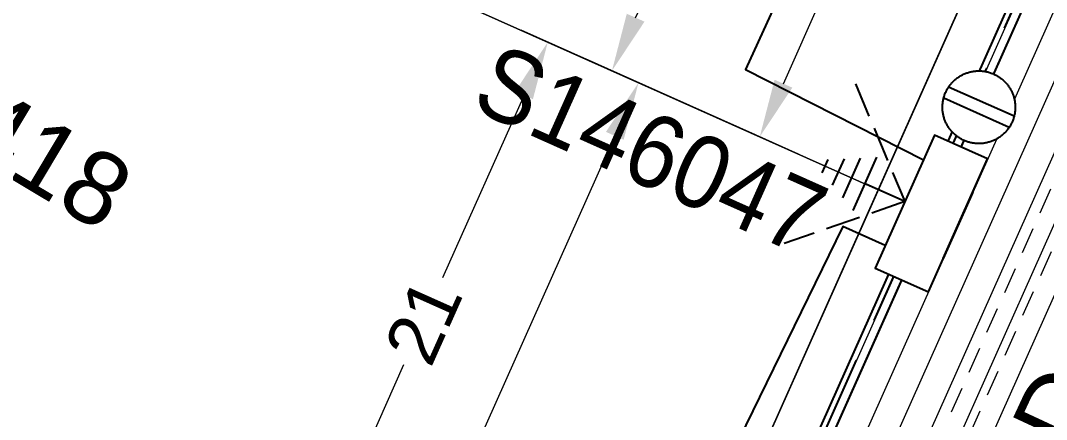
# Model space of a CAD drawing. Header units: metres. Extents: x 264965 to 265706, y 6180501 to 6181430.
# Drawn here: x 265110.8 to 265146.07, y 6181167.55 to 6181181.26 of the extents above; entities that cross this region are included whole.
import ezdxf
from ezdxf.enums import TextEntityAlignment as Align

# ---------------------------------------------------------------- set-up
doc = ezdxf.new("R2010")
doc.units = ezdxf.units.M
for name, pattern in [('Dash', [5, 3, -2]), ('IE Trench LV', [5.5, 4, -1.5]), ('PHANTOM', [6.15, 3, -0.75, 0.3, -0.75, 0.3, -0.75, 0.3])]:
    doc.linetypes.add(name, pattern=pattern)
doc.layers.get('0').update_dxf_attribs({"color": 6})
for name, color, linetype, lineweight in [('---Transmission Trench', 6, 'Continuous', 13), ('_User Dimensions', 140, 'Continuous', 13), ('_User Miscellaneous1', 30, 'Continuous', 13), ('_User Miscellaneous10', 241, 'Continuous', 13), ('_User_LV_Exist', 5, 'Continuous', 25), ('_User_SL_Exist', 4, 'Continuous', 25), ('Cadastre Developer_SP_NEW', 92, 'Continuous', 15)]:
    doc.layers.add(name, color=color, linetype=linetype, lineweight=lineweight)
for name, color, linetype in [('Equip_LV_NEW', 2, 'Continuous'), ('Mains_LV_New_T84', 2, 'Cable x'), ('Mains_SL_NEW_R6', 2, 'Cable o'), ('Services_SP_NEW_UG', 2, 'IE Trench LV'), ('SupportsUG_SP_LV_NEW', 2, 'Continuous'), ('Trench_SP_NEW', 2, 'Continuous')]:
    doc.layers.add(name, color=color, linetype=linetype)
doc.styles.add('ARIAL', font='arial.ttf', dxfattribs={"height": 2})
doc.styles.get("Standard").update_dxf_attribs({"font": 'arial.ttf'})
doc.linetypes.add('Cable New UG', pattern='A,6,-0.05,["X",Standard,S=1.8,R=0,X=0,Y=-0.94],-1.8', length=7.85)
doc.linetypes.add('Cable o', pattern='A,4,-0.01,["O",Standard,S=1.5,R=0,X=0,Y=-0.75],-1.6', length=5.61)
doc.linetypes.add('Cable x', pattern='A,5,-0.05,["X",Standard,S=1.5,R=0,X=0,Y=-0.75],-1.45', length=6.5)
doc.dimstyles.new('1.8mm_1_1000', dxfattribs={"dimtxt": 1.8, "dimasz": 2, "dimexe": 1, "dimexo": 3, "dimgap": 0.5, "dimtad": 0, "dimtoh": 1, "dimlfac": -1, "dimzin": 12, "dimdsep": 46, "dimtxsty": 'Standard', "dimcen": 1, "dimclrd": 256, "dimclre": 256, "dimclrt": 256, "dimazin": 3, "dimtfac": 1, "dimtmove": 0, "dimatfit": 3, "dimfxl": 1, "dimtolj": 1, "dimtzin": 0, "dimlwd": -1, "dimlwe": -1, "dimarcsym": 0})

# ---------------------------------------------------------------- blocks, each defined once
blk = doc.blocks.new('LV_UG_LINKS_CLOSED_NEW')
at = {"layer": 'Equip_LV_NEW'}
for tag, flags, p in [('ACTUAL_STATUS', 9, (3.167, -1.667)), ('CONSTRUCTED_VOLTAGE', 9, (3.167, -1.833)), ('OPERATING_VOLTAGE', 9, (3.167, -2.167)), ('NO_PHASES', 9, (3.167, -2)), ('STATE', 9, (3.167, -2.5)), ('ORIENTATION', 9, (3.167, -2.333)), ('SWITCH_TYPE', 9, (3.167, -2.667)), ('USAGE', 9, (3.167, -2.833)), ('OWNED_BY', 9, (3.167, -3.167)), ('NOTES', 9, (3.167, -3)), ('OPERATED_BY', 9, (3.167, -3.333)), ('MAINTAINED_BY', 9, (3.167, -3.5)), ('TYPE', 9, (3.167, -3.833)), ('NUMBER_OF_PHASES', 9, (3.167, -3.667)), ('Z', 1, (3.167, -4))]:
    blk.add_attdef(tag, text='', height=0.167, dxfattribs=dict(at, flags=flags)).set_placement(p, align=Align.MIDDLE_LEFT)
blk.add_wipeout([(4, 1.25), (3.969, 1.25), (3.939, 1.248), (3.908, 1.247), (3.877, 1.244), (3.847, 1.241), (3.817, 1.236), (3.786, 1.232), (3.756, 1.226), (3.726, 1.22), (3.696, 1.213), (3.667, 1.205), (3.637, 1.196), (3.608, 1.187), (3.579, 1.177), (3.55, 1.166), (3.522, 1.155), (3.493, 1.143), (3.466, 1.13), (3.438, 1.117), (3.411, 1.102), (3.384, 1.088), (3.357, 1.072), (3.331, 1.056), (3.306, 1.039), (3.28, 1.022), (3.255, 1.004), (3.231, 0.985), (3.207, 0.966), (3.184, 0.947), (3.161, 0.926), (3.138, 0.905), (3.116, 0.884), (3.095, 0.862), (3.074, 0.839), (3.053, 0.816), (3.034, 0.793), (3.015, 0.769), (2.996, 0.745), (2.978, 0.72), (2.961, 0.694), (2.944, 0.669), (2.928, 0.643), (2.912, 0.616), (2.898, 0.589), (2.883, 0.562), (2.87, 0.534), (2.857, 0.507), (2.845, 0.478), (2.834, 0.45), (2.823, 0.421), (2.813, 0.392), (2.804, 0.363), (2.795, 0.333), (2.787, 0.304), (2.78, 0.274), (2.774, 0.244), (2.768, 0.214), (2.764, 0.183), (2.759, 0.153), (2.756, 0.123), (2.753, 0.092), (2.752, 0.061), (2.75, 0.031), (2.75, 0), (2.75, -0.031), (2.752, -0.061), (2.753, -0.092), (2.756, -0.123), (2.759, -0.153), (2.764, -0.183), (2.768, -0.214), (2.774, -0.244), (2.78, -0.274), (2.787, -0.304), (2.795, -0.333), (2.804, -0.363), (2.813, -0.392), (2.823, -0.421), (2.834, -0.45), (2.845, -0.478), (2.857, -0.507), (2.87, -0.534), (2.883, -0.562), (2.898, -0.589), (2.912, -0.616), (2.928, -0.643), (2.944, -0.669), (2.961, -0.694), (2.978, -0.72), (2.996, -0.745), (3.015, -0.769), (3.034, -0.793), (3.053, -0.816), (3.074, -0.839), (3.095, -0.862), (3.116, -0.884), (3.138, -0.905), (3.161, -0.926), (3.184, -0.947), (3.207, -0.966), (3.231, -0.985), (3.255, -1.004), (3.28, -1.022), (3.306, -1.039), (3.331, -1.056), (3.357, -1.072), (3.384, -1.088), (3.411, -1.102), (3.438, -1.117), (3.466, -1.13), (3.493, -1.143), (3.522, -1.155), (3.55, -1.166), (3.579, -1.177), (3.608, -1.187), (3.637, -1.196), (3.667, -1.205), (3.696, -1.213), (3.726, -1.22), (3.756, -1.226), (3.786, -1.232), (3.817, -1.236), (3.847, -1.241), (3.877, -1.244), (3.908, -1.247), (3.939, -1.248), (3.969, -1.25), (4, -1.25), (4.031, -1.25), (4.061, -1.248), (4.092, -1.247), (4.123, -1.244), (4.153, -1.241), (4.183, -1.236), (4.214, -1.232), (4.244, -1.226), (4.274, -1.22), (4.304, -1.213), (4.333, -1.205), (4.363, -1.196), (4.392, -1.187), (4.421, -1.177), (4.45, -1.166), (4.478, -1.155), (4.507, -1.143), (4.534, -1.13), (4.562, -1.117), (4.589, -1.102), (4.616, -1.088), (4.643, -1.072), (4.669, -1.056), (4.694, -1.039), (4.72, -1.022), (4.745, -1.004), (4.769, -0.985), (4.793, -0.966), (4.816, -0.947), (4.839, -0.926), (4.862, -0.905), (4.884, -0.884), (4.905, -0.862), (4.926, -0.839), (4.947, -0.816), (4.966, -0.793), (4.985, -0.769), (5.004, -0.745), (5.022, -0.72), (5.039, -0.694), (5.056, -0.669), (5.072, -0.643), (5.088, -0.616), (5.102, -0.589), (5.117, -0.562), (5.13, -0.534), (5.143, -0.507), (5.155, -0.478), (5.166, -0.45), (5.177, -0.421), (5.187, -0.392), (5.196, -0.363), (5.205, -0.333), (5.213, -0.304), (5.22, -0.274), (5.226, -0.244), (5.232, -0.214), (5.236, -0.183), (5.241, -0.153), (5.244, -0.123), (5.247, -0.092), (5.248, -0.061), (5.25, -0.031), (5.25, 0), (5.25, 0.031), (5.248, 0.061), (5.247, 0.092), (5.244, 0.123), (5.241, 0.153), (5.236, 0.183), (5.232, 0.214), (5.226, 0.244), (5.22, 0.274), (5.213, 0.304), (5.205, 0.333), (5.196, 0.363), (5.187, 0.392), (5.177, 0.421), (5.166, 0.45), (5.155, 0.478), (5.143, 0.507), (5.13, 0.534), (5.117, 0.562), (5.102, 0.589), (5.088, 0.616), (5.072, 0.643), (5.056, 0.669), (5.039, 0.694), (5.022, 0.72), (5.004, 0.745), (4.985, 0.769), (4.966, 0.793), (4.947, 0.816), (4.926, 0.839), (4.905, 0.862), (4.884, 0.884), (4.862, 0.905), (4.839, 0.926), (4.816, 0.947), (4.793, 0.966), (4.769, 0.985), (4.745, 1.004), (4.72, 1.022), (4.694, 1.039), (4.669, 1.056), (4.643, 1.072), (4.616, 1.088), (4.589, 1.102), (4.562, 1.117), (4.534, 1.13), (4.507, 1.143), (4.478, 1.155), (4.45, 1.166), (4.421, 1.177), (4.392, 1.187), (4.363, 1.196), (4.333, 1.205), (4.304, 1.213), (4.274, 1.22), (4.244, 1.226), (4.214, 1.232), (4.183, 1.236), (4.153, 1.241), (4.123, 1.244), (4.092, 1.247), (4.061, 1.248), (4.031, 1.25)]).dxf.layer = 'Equip_LV_NEW'
for p, q in [((3.792, 1.232), (3.792, -1.232)), ((4.208, 1.232), (4.208, -1.232))]:
    blk.add_line(p, q, dxfattribs=at)
at = {"layer": 'Equip_LV_NEW', "flags": 128}
blk.add_lwpolyline([(4, 1.25), (3.969, 1.25), (3.939, 1.248), (3.908, 1.247), (3.877, 1.244), (3.847, 1.241), (3.817, 1.236), (3.786, 1.232), (3.756, 1.226), (3.726, 1.22), (3.696, 1.213), (3.667, 1.205), (3.637, 1.196), (3.608, 1.187), (3.579, 1.177), (3.55, 1.166), (3.522, 1.155), (3.493, 1.143), (3.466, 1.13), (3.438, 1.117), (3.411, 1.102), (3.384, 1.088), (3.357, 1.072), (3.331, 1.056), (3.306, 1.039), (3.28, 1.022), (3.255, 1.004), (3.231, 0.985), (3.207, 0.966), (3.184, 0.947), (3.161, 0.926), (3.138, 0.905), (3.116, 0.884), (3.095, 0.862), (3.074, 0.839), (3.053, 0.816), (3.034, 0.793), (3.015, 0.769), (2.996, 0.745), (2.978, 0.72), (2.961, 0.694), (2.944, 0.669), (2.928, 0.643), (2.912, 0.616), (2.898, 0.589), (2.883, 0.562), (2.87, 0.534), (2.857, 0.507), (2.845, 0.478), (2.834, 0.45), (2.823, 0.421), (2.813, 0.392), (2.804, 0.363), (2.795, 0.333), (2.787, 0.304), (2.78, 0.274), (2.774, 0.244), (2.768, 0.214), (2.764, 0.183), (2.759, 0.153), (2.756, 0.123), (2.753, 0.092), (2.752, 0.061), (2.75, 0.031), (2.75, 0), (2.75, -0.031), (2.752, -0.061), (2.753, -0.092), (2.756, -0.123), (2.759, -0.153), (2.764, -0.183), (2.768, -0.214), (2.774, -0.244), (2.78, -0.274), (2.787, -0.304), (2.795, -0.333), (2.804, -0.363), (2.813, -0.392), (2.823, -0.421), (2.834, -0.45), (2.845, -0.478), (2.857, -0.507), (2.87, -0.534), (2.883, -0.562), (2.898, -0.589), (2.912, -0.616), (2.928, -0.643), (2.944, -0.669), (2.961, -0.694), (2.978, -0.72), (2.996, -0.745), (3.015, -0.769), (3.034, -0.793), (3.053, -0.816), (3.074, -0.839), (3.095, -0.862), (3.116, -0.884), (3.138, -0.905), (3.161, -0.926), (3.184, -0.947), (3.207, -0.966), (3.231, -0.985), (3.255, -1.004), (3.28, -1.022), (3.306, -1.039), (3.331, -1.056), (3.357, -1.072), (3.384, -1.088), (3.411, -1.102), (3.438, -1.117), (3.466, -1.13), (3.493, -1.143), (3.522, -1.155), (3.55, -1.166), (3.579, -1.177), (3.608, -1.187), (3.637, -1.196), (3.667, -1.205), (3.696, -1.213), (3.726, -1.22), (3.756, -1.226), (3.786, -1.232), (3.817, -1.236), (3.847, -1.241), (3.877, -1.244), (3.908, -1.247), (3.939, -1.248), (3.969, -1.25), (4, -1.25), (4.031, -1.25), (4.061, -1.248), (4.092, -1.247), (4.123, -1.244), (4.153, -1.241), (4.183, -1.236), (4.214, -1.232), (4.244, -1.226), (4.274, -1.22), (4.304, -1.213), (4.333, -1.205), (4.363, -1.196), (4.392, -1.187), (4.421, -1.177), (4.45, -1.166), (4.478, -1.155), (4.507, -1.143), (4.534, -1.13), (4.562, -1.117), (4.589, -1.102), (4.616, -1.088), (4.643, -1.072), (4.669, -1.056), (4.694, -1.039), (4.72, -1.022), (4.745, -1.004), (4.769, -0.985), (4.793, -0.966), (4.816, -0.947), (4.839, -0.926), (4.862, -0.905), (4.884, -0.884), (4.905, -0.862), (4.926, -0.839), (4.947, -0.816), (4.966, -0.793), (4.985, -0.769), (5.004, -0.745), (5.022, -0.72), (5.039, -0.694), (5.056, -0.669), (5.072, -0.643), (5.088, -0.616), (5.102, -0.589), (5.117, -0.562), (5.13, -0.534), (5.143, -0.507), (5.155, -0.478), (5.166, -0.45), (5.177, -0.421), (5.187, -0.392), (5.196, -0.363), (5.205, -0.333), (5.213, -0.304), (5.22, -0.274), (5.226, -0.244), (5.232, -0.214), (5.236, -0.183), (5.241, -0.153), (5.244, -0.123), (5.247, -0.092), (5.248, -0.061), (5.25, -0.031), (5.25, 0), (5.25, 0.031), (5.248, 0.061), (5.247, 0.092), (5.244, 0.123), (5.241, 0.153), (5.236, 0.183), (5.232, 0.214), (5.226, 0.244), (5.22, 0.274), (5.213, 0.304), (5.205, 0.333), (5.196, 0.363), (5.187, 0.392), (5.177, 0.421), (5.166, 0.45), (5.155, 0.478), (5.143, 0.507), (5.13, 0.534), (5.117, 0.562), (5.102, 0.589), (5.088, 0.616), (5.072, 0.643), (5.056, 0.669), (5.039, 0.694), (5.022, 0.72), (5.004, 0.745), (4.985, 0.769), (4.966, 0.793), (4.947, 0.816), (4.926, 0.839), (4.905, 0.862), (4.884, 0.884), (4.862, 0.905), (4.839, 0.926), (4.816, 0.947), (4.793, 0.966), (4.769, 0.985), (4.745, 1.004), (4.72, 1.022), (4.694, 1.039), (4.669, 1.056), (4.643, 1.072), (4.616, 1.088), (4.589, 1.102), (4.562, 1.117), (4.534, 1.13), (4.507, 1.143), (4.478, 1.155), (4.45, 1.166), (4.421, 1.177), (4.392, 1.187), (4.363, 1.196), (4.333, 1.205), (4.304, 1.213), (4.274, 1.22), (4.244, 1.226), (4.214, 1.232), (4.183, 1.236), (4.153, 1.241), (4.123, 1.244), (4.092, 1.247), (4.061, 1.248), (4.031, 1.25)], close=True, dxfattribs=at)
blk = doc.blocks.new('*U759')
at = {"layer": '_User_LV_Exist'}
for p, q in [((2.5, 1), (2.5, -1)), ((3, 0.75), (3, -0.75)), ((3.5, 0.5), (3.5, -0.5)), ((4, 0.25), (4, -0.25))]:
    blk.add_line(p, q, dxfattribs=at)
at = {"layer": 'Equip_LV_NEW', "ltscale": 10, "xscale": -1, "rotation": 90}
blk.add_blockref('LV_UG_LINKS_CLOSED_NEW', (0, 0), dxfattribs=at)
at = {"width": 0.9}
blk.add_attdef('ASSET_NUM', text='', height=2, dxfattribs=at).set_placement((4, 2), align=Align.MIDDLE_LEFT)
for tag, p, flags in [('SUBURB', (-2, 0), 1), ('STREETNAME', (-1.8, 0), 9), ('PARENT', (-1.6, 0), 9), ('NOTES', (-1.4, 0), 9), ('LOCATION', (-1.2, 0), 9), ('LEGEND', (-1, 0), 9), ('USAGE', (-0.8, 0), 9), ('SUPPORT_TYPE', (-0.6, 0), 9), ('STATE', (-0.4, 0), 9), ('OWNED_BY', (-0.2, 0), 9)]:
    blk.add_attdef(tag, p, '', height=0.2, rotation=270, dxfattribs=dict(flags=flags))
blk.add_wipeout([(1, 2.5), (1, -2.5), (-1, -2.5), (-1, 2.5)])
blk.add_lwpolyline([(-1, 2.5), (-1, -1.25), (-1, 1.25), (-1, -2.5), (1, -2.5), (1, 2.5)], close=True)
at = {"layer": '_User_LV_Exist'}
blk.add_line((1, 0), (2.5, 0), dxfattribs=at)
blk = doc.blocks.new('*D604')
at = {"layer": '_User Dimensions', "transparency": 16777216}
for p, q in [((265137.553, 6181176.668), (265131.133, 6181179.534)), ((265131.231, 6181177.3), (265124.226, 6181161.609)), ((265115.74, 6181142.601), (265122.745, 6181158.292)), ((265120.431, 6181138.316), (265114.012, 6181141.182))]:
    blk.add_line(p, q, dxfattribs=at)
for points in [[(265130.927, 6181177.436), (265131.536, 6181177.164), (265132.046, 6181179.126)], [(265115.436, 6181142.737), (265116.045, 6181142.465), (265114.925, 6181140.775)]]:
    blk.add_solid(points, dxfattribs=at)
at = {"layer": '_User Dimensions', "transparency": 16777216, "insert": (265123.486, 6181159.951), "char_height": 1.8, "attachment_point": 5, "rotation": 65.9424}
blk.add_mtext('\\A1;42', dxfattribs=at)
blk = doc.blocks.new('*D605')
at = {"layer": '_User Dimensions', "transparency": 16777216}
for p, q in [((265149.035, 6181202.389), (265141.703, 6181205.662)), ((265141.801, 6181203.428), (265138.323, 6181195.638)), ((265131.949, 6181181.36), (265135.426, 6181189.151)), ((265137.553, 6181176.668), (265130.22, 6181179.942))]:
    blk.add_line(p, q, dxfattribs=at)
for points in [[(265141.496, 6181203.564), (265142.105, 6181203.292), (265142.616, 6181205.255)], [(265131.644, 6181181.496), (265132.253, 6181181.225), (265131.133, 6181179.534)]]:
    blk.add_solid(points, dxfattribs=at)
at = {"layer": '_User Dimensions', "transparency": 16777216, "insert": (265136.875, 6181192.394), "char_height": 1.8, "attachment_point": 5, "rotation": 65.9424}
blk.add_mtext('\\A1;28.17', dxfattribs=at)
blk = doc.blocks.new('Service Conduits')
at = {"layer": 'Services_SP_NEW_UG', "ltscale": 0.3}
for points in [[(-1.7, 0), (1.5, 3)], [(1.5, -3), (-1.7, 0)]]:
    blk.add_lwpolyline(points, dxfattribs=at)
blk = doc.blocks.new('*D737')
at = {"layer": '_User Dimensions', "ltscale": 0.3, "transparency": 16777216}
for p, q in [((265146.114, 6181195.844), (265143.863, 6181196.849)), ((265143.96, 6181194.615), (265141.16, 6181188.343)), ((265137.03, 6181179.092), (265139.831, 6181185.364)), ((265137.553, 6181176.668), (265135.302, 6181177.673))]:
    blk.add_line(p, q, dxfattribs=at)
at = {"layer": '_User Dimensions', "linetype": 'PHANTOM', "ltscale": 0.3, "transparency": 16777216}
for points in [[(265143.656, 6181194.751), (265144.265, 6181194.479), (265144.776, 6181196.441)], [(265136.726, 6181179.228), (265137.335, 6181178.956), (265136.215, 6181177.265)]]:
    blk.add_solid(points, dxfattribs=at)
at = {"layer": '_User Dimensions', "linetype": 'PHANTOM', "ltscale": 0.3, "transparency": 16777216, "insert": (265140.495, 6181186.853), "char_height": 1.8, "attachment_point": 5, "rotation": 65.9424}
blk.add_mtext('\\A1;21', dxfattribs=at)
blk = doc.blocks.new('*D738')
at = {"layer": '_User Dimensions', "ltscale": 0.3, "transparency": 16777216}
for p, q in [((265136.073, 6181177.329), (265128.014, 6181180.927)), ((265128.112, 6181178.693), (265125.312, 6181172.42)), ((265121.182, 6181163.169), (265123.982, 6181169.442)), ((265127.512, 6181158.153), (265119.453, 6181161.751))]:
    blk.add_line(p, q, dxfattribs=at)
at = {"layer": '_User Dimensions', "linetype": 'PHANTOM', "ltscale": 0.3, "transparency": 16777216}
for points in [[(265127.808, 6181178.829), (265128.416, 6181178.557), (265128.927, 6181180.519)], [(265120.878, 6181163.305), (265121.486, 6181163.033), (265120.367, 6181161.343)]]:
    blk.add_solid(points, dxfattribs=at)
at = {"layer": '_User Dimensions', "linetype": 'PHANTOM', "ltscale": 0.3, "transparency": 16777216, "insert": (265124.647, 6181170.931), "char_height": 1.8, "attachment_point": 5, "rotation": 65.9424}
blk.add_mtext('\\A1;21', dxfattribs=at)

msp = doc.modelspace()

# ---------------------------------------------------------------- linework, layer by layer
at = {"layer": '_User Miscellaneous10'}
msp.add_lwpolyline([(265238.627, 6181253.709, 0.313089), (265151.775, 6181201.166), (265106.516, 6181099.788, 0.575546), (265176.294, 6181002.993), (265196.045, 6181004.941), (265201.566, 6181000.461), (265203.109, 6180986.387, -0.18017), (265194.13, 6180950.839, -0.134996), (265183.625, 6180941.816, 1.758638), (265202.156, 6180929.332, -0.134996), (265206.571, 6180942.458, 0.179554), (265218.02, 6180988.022), (265216.495, 6181001.933), (265220.926, 6181007.394), (265240.481, 6181009.323, -0.067151), (265318.244, 6181006.537), (265323.56, 6181005.625), (265333.575, 6180991.734), (265321.705, 6180914.063, -0.153558), (265285.078, 6180839.458)], format="xyb", dxfattribs=at)
at = {"layer": '_User Miscellaneous10', "color": 4, "transparency": 33554636}
msp.add_lwpolyline([(265238.533, 6181252.212, 0.313089), (265153.145, 6181200.554), (265107.886, 6181099.176, 0.575546), (265176.147, 6181004.486), (265196.512, 6181006.494), (265202.99, 6181001.237), (265204.6, 6180986.55, -0.180131), (265195.37, 6180949.994, -0.134919), (265184.266, 6180940.46, 1.758638), (265200.659, 6180929.416, -0.135058), (265205.331, 6180943.302, 0.179579), (265216.529, 6180987.858), (265214.935, 6181002.392), (265220.155, 6181008.825), (265240.334, 6181010.815, -0.067151), (265318.498, 6181008.016), (265324.418, 6181007), (265335.15, 6180992.114), (265323.188, 6180913.837, -0.153558), (265286.164, 6180838.423, -0.153558)], format="xyb", dxfattribs=at)
at = {"layer": '_User Miscellaneous10', "color": 6, "transparency": 33554636}
msp.add_lwpolyline([(265238.521, 6181252.012, 0.313089), (265153.327, 6181200.473), (265108.069, 6181099.095, 0.575546), (265176.128, 6181004.685), (265196.574, 6181006.701), (265203.18, 6181001.341), (265204.799, 6180986.572, -0.180126), (265195.535, 6180949.881, -0.134909), (265184.351, 6180940.279, 1.758638), (265200.459, 6180929.428, -0.135065), (265205.165, 6180943.414, 0.179583), (265216.33, 6180987.837), (265214.727, 6181002.453), (265220.053, 6181009.016), (265240.315, 6181011.014, -0.067151), (265318.532, 6181008.213), (265324.533, 6181007.183), (265335.36, 6180992.164), (265323.386, 6180913.806, -0.153558), (265286.309, 6180838.285, -0.153558)], format="xyb", dxfattribs=at)
at = {"layer": '_User Miscellaneous10', "color": 5, "transparency": 33554636}
for points in [[(265238.502, 6181251.713, 0.313089), (265153.601, 6181200.35), (265108.343, 6181098.973, 0.575546), (265176.098, 6181004.983), (265196.667, 6181007.012), (265203.465, 6181001.496), (265205.097, 6180986.605, -0.180118), (265195.783, 6180949.712, -0.134895), (265184.479, 6180940.007, 1.758638), (265200.159, 6180929.444, -0.135077), (265204.917, 6180943.583, 0.179588), (265216.032, 6180987.804), (265214.416, 6181002.545), (265219.899, 6181009.303), (265240.285, 6181011.313, -0.067151), (265318.582, 6181008.508), (265324.704, 6181007.458), (265335.675, 6180992.24), (265323.682, 6180913.761, -0.153558), (265286.526, 6180838.078, -0.153558)], [(265238.376, 6181249.717, 0.313089), (265155.427, 6181199.535), (265110.169, 6181098.157, 0.575546), (265175.902, 6181006.974), (265197.289, 6181009.083), (265205.363, 6181002.531), (265207.085, 6180986.823, -0.180071), (265197.435, 6180948.585, -0.134805), (265185.333, 6180938.199, 1.758638), (265198.163, 6180929.557, -0.13515), (265203.264, 6180944.708, 0.179621), (265214.044, 6180987.586), (265212.337, 6181003.157), (265218.871, 6181011.211), (265240.089, 6181013.303, -0.067151), (265318.921, 6181010.48), (265325.848, 6181009.291), (265337.776, 6180992.746), (265325.659, 6180913.459, -0.153558), (265287.974, 6180836.699, -0.153558)], [(265238.251, 6181247.721, 0.313089), (265157.254, 6181198.72), (265111.995, 6181097.342, 0.575546), (265175.706, 6181008.964), (265197.911, 6181011.154), (265207.262, 6181003.566), (265209.073, 6180987.041, -0.180027), (265199.088, 6180947.458, -0.134726), (265186.187, 6180936.391, 1.758638), (265196.166, 6180929.669, -0.135218), (265201.61, 6180945.834, 0.179655), (265212.056, 6180987.368), (265210.257, 6181003.769), (265217.844, 6181013.119), (265239.893, 6181015.294, -0.067151), (265319.259, 6181012.451), (265326.993, 6181011.124), (265339.876, 6180993.253), (265327.636, 6180913.157, -0.153558), (265289.422, 6180835.32, -0.153558)]]:
    msp.add_lwpolyline(points, format="xyb", dxfattribs=at)
at = {"layer": '_User Miscellaneous10', "color": 1, "transparency": 33554636}
for points in [[(265238.439, 6181250.715, 0.313089), (265154.514, 6181199.943), (265109.256, 6181098.565, 0.575546), (265176, 6181005.978), (265196.978, 6181008.047), (265204.414, 6181002.014), (265206.091, 6180986.714, -0.180094), (265196.609, 6180949.149, -0.134849), (265184.906, 6180939.103, 1.758638), (265199.161, 6180929.5, -0.135115), (265204.09, 6180944.145, 0.179604), (265215.038, 6180987.695), (265213.376, 6181002.851), (265219.385, 6181010.257), (265240.187, 6181012.308, -0.067151), (265318.752, 6181009.494), (265325.276, 6181008.375), (265336.725, 6180992.493), (265324.671, 6180913.61, -0.153558), (265287.25, 6180837.389, -0.153558)], [(265238.314, 6181248.719, 0.313089), (265156.341, 6181199.127), (265111.082, 6181097.75, 0.575546), (265175.804, 6181007.969), (265197.6, 6181010.118), (265206.312, 6181003.049), (265208.079, 6180986.932, -0.180048), (265198.261, 6180948.022, -0.134764), (265185.76, 6180937.295, 1.758638), (265197.164, 6180929.613, -0.135185), (265202.437, 6180945.271, 0.179638), (265213.05, 6180987.477), (265211.297, 6181003.463), (265218.358, 6181012.165), (265239.991, 6181014.298, -0.067151), (265319.09, 6181011.465), (265326.421, 6181010.208), (265338.826, 6180992.999), (265326.648, 6180913.308, -0.153558), (265288.698, 6180836.009, -0.153558)], [(265238.188, 6181246.723, 0.313089), (265158.167, 6181198.312), (265112.908, 6181096.934, 0.575546), (265175.607, 6181009.959), (265198.222, 6181012.189), (265208.211, 6181004.084), (265210.068, 6180987.15, -0.180007), (265199.914, 6180946.895, -0.134689), (265186.614, 6180935.486, 1.758638), (265195.167, 6180929.725, -0.13525), (265200.784, 6180946.396, 0.179672), (265211.062, 6180987.259), (265209.218, 6181004.075), (265217.331, 6181014.074), (265239.794, 6181016.289, -0.067151), (265319.428, 6181013.436), (265327.565, 6181012.04), (265340.927, 6180993.506), (265328.625, 6180913.006, -0.153558), (265290.147, 6180834.63, -0.153558)]]:
    msp.add_lwpolyline(points, format="xyb", dxfattribs=at)
at = {"layer": '_User_LV_Exist', "color": 22, "linetype": 'Cable New UG', "flags": 128}
msp.add_lwpolyline([(265142.119, 6181174.63), (265153.601, 6181200.35), (265157.813, 6181208.598, -0.155481), (265197.018, 6181244.075), (265180.16, 6181255.218), (265183.017, 6181259.539), (265189.174, 6181255.254)], format="xyb", dxfattribs=at)
msp.add_lwpolyline([(265124.997, 6181136.278), (265142.119, 6181174.63)], dxfattribs=at)
at = {"layer": '_User_SL_Exist', "linetype": 'Cable o', "flags": 128}
for points in [[(265142.95, 6181195.35), (265135.727, 6181179.581), (265141.845, 6181176.47)], [(265140.532, 6181173.53), (265139.067, 6181174.184), (265131.921, 6181159.539), (265127.794, 6181161.4), (265127.052, 6181159.738)]]:
    msp.add_lwpolyline(points, dxfattribs=at)
at = {"layer": 'Cadastre Developer_SP_NEW', "transparency": 33554687, "flags": 128}
for points in [[(265103.321, 6181214.948), (265094.76, 6181195.772), (265140.292, 6181175.445), (265148.853, 6181194.621)], [(265140.292, 6181175.445), (265094.76, 6181195.772), (265086.199, 6181176.597), (265131.732, 6181156.269)]]:
    msp.add_lwpolyline(points, close=True, dxfattribs=at)
at = {"layer": 'Mains_LV_New_T84', "color": 2, "linetype": 'Cable New UG', "flags": 128}
msp.add_lwpolyline([(265142.119, 6181174.63), (265153.601, 6181200.35), (265155.427, 6181199.535, -0.035666), (265161.14, 6181210.214), (265159.448, 6181211.281, -0.183468), (265208.791, 6181248.436), (265204.246, 6181253.754)], format="xyb", dxfattribs=at)
msp.add_lwpolyline([(265124.997, 6181136.278), (265142.119, 6181174.63)], dxfattribs=at)
at = {"layer": 'Mains_SL_NEW_R6', "color": 2, "linetype": 'Cable o', "flags": 128}
for points in [[(265150.297, 6181194.175), (265141.649, 6181174.804)], [(265141.649, 6181174.804), (265133.137, 6181155.738)]]:
    msp.add_lwpolyline(points, dxfattribs=at)
at = {"layer": 'Trench_SP_NEW', "linetype": 'IE Trench LV', "flags": 128}
msp.add_lwpolyline([(265121.717, 6181024.29), (265119.987, 6181026.102, -0.029754), (265114.929, 6181032.304, -0.267223), (265108.069, 6181099.095), (265142.864, 6181177.035), (265153.327, 6181200.473, -0.152885), (265187.856, 6181239.579, -0.065501), (265208.714, 6181248.725)], format="xyb", dxfattribs=at)

# ---------------------------------------------------------------- block references
at = {"layer": 'SupportsUG_SP_LV_NEW', "color": 2, "rotation": 155.9424106477604}
msp.add_blockref('Service Conduits', (265139.653, 6181175.731), dxfattribs=at)

# ---------------------------------------------------------------- texts
at = {"layer": '_User Miscellaneous1'}
msp.add_text('NEW ROAD 3', height=2.5, rotation=65.0632, dxfattribs=at).set_placement((265140.044, 6181151.183))
at = {"layer": 'Cadastre Developer_SP_NEW', "transparency": 33554687, "style": 'ARIAL'}
msp.add_text('418', height=2.5, rotation=329.1269, dxfattribs=at).set_placement((265108.592, 6181176.937))

# ---------------------------------------------------------------- dimensions: what is measured, and where the dimension line sits
at = {"layer": '_User Dimensions'}
for p1, distance, picture, middle in [((265151.775, 6181201.166), -10.03, '*D605', (265136.875, 6181192.394)), ((265123.171, 6181137.093), 9.03, '*D604', (265123.486, 6181159.951))]:
    dim = msp.add_aligned_dim(p1=p1, p2=(265140.292, 6181175.445), distance=distance, dimstyle='1.8mm_1_1000', dxfattribs=at)
    dim.commit()
    dim.dimension.update_dxf_attribs({"geometry": picture, "text_midpoint": middle})
at = {"layer": '_User Dimensions', "linetype": 'PHANTOM', "ltscale": 0.3}
for p1, p2, distance, picture, middle in [((265148.853, 6181194.621), (265140.292, 6181175.445), -4.465, '*D737', (265140.495, 6181186.853)), ((265138.812, 6181176.106), (265130.251, 6181156.93), -10.825, '*D738', (265124.647, 6181170.931))]:
    dim = msp.add_aligned_dim(p1=p1, p2=p2, distance=distance, dimstyle='1.8mm_1_1000', dxfattribs=at)
    dim.commit()
    dim.dimension.update_dxf_attribs({"geometry": picture, "text_midpoint": middle})

# ---------------------------------------------------------------- next in the draw order: block references
at = {"layer": 'SupportsUG_SP_LV_NEW', "color": 2}
ref = msp.add_blockref('*U759', (265142.119, 6181174.63), dxfattribs=dict(at, rotation=155.9424106540878))
ref.add_attrib('ASSET_NUM', 'S146047', dxfattribs={"layer": '0', "height": 2.5, "rotation": 155.9424, "text_generation_flag": 6, "width": 0.9}).set_placement((265126.725, 6181179.405), align=Align.MIDDLE_LEFT)

# ---------------------------------------------------------------- next in the draw order: linework, layer by layer
at = {"layer": '---Transmission Trench', "linetype": 'Dash', "lineweight": 15, "ltscale": 0.3, "transparency": 33554534, "flags": 128}
msp.add_lwpolyline([(265097.402, 6181230.153), (265103.178, 6181219.296, 0.167017), (265106.243, 6181216.436), (265149.756, 6181197.011, -0.414214), (265152.561, 6181189.68), (265148.379, 6181180.311), (265142.264, 6181166.614), (265136.149, 6181152.917), (265130.034, 6181139.22), (265123.919, 6181125.523), (265117.804, 6181111.826), (265111.69, 6181098.129), (265111.451, 6181097.594), (265110.696, 6181095.832), (265109.997, 6181094.056), (265109.352, 6181092.26), (265108.76, 6181090.445), (265108.224, 6181088.613), (265107.743, 6181086.766), (265107.318, 6181084.905), (265106.948, 6181083.033), (265106.623, 6181081.072), (265106.36, 6181079.102), (265106.158, 6181077.125), (265106.018, 6181075.143), (265105.941, 6181073.157), (265105.925, 6181071.169), (265105.971, 6181069.182), (265106.08, 6181067.198), (265106.25, 6181065.218), (265106.482, 6181063.244), (265106.776, 6181061.278), (265107.131, 6181059.323), (265107.547, 6181057.38), (265108.023, 6181055.45), (265108.56, 6181053.536), (265109.156, 6181051.641), (265109.811, 6181049.764), (265110.524, 6181047.909), (265111.295, 6181046.077), (265112.123, 6181044.271), (265113.006, 6181042.49), (265113.945, 6181040.739), (265114.939, 6181039.017), (265115.985, 6181037.328), (265117.084, 6181035.672), (265118.234, 6181034.051), (265119.434, 6181032.467), (265120.683, 6181030.921), (265121.98, 6181029.415), (265123.323, 6181027.95), (265124.711, 6181026.528), (265126.143, 6181025.15), (265127.618, 6181023.817), (265129.133, 6181022.531), (265130.688, 6181021.293), (265132.281, 6181020.104), (265133.91, 6181018.966), (265135.573, 6181017.879), (265137.27, 6181016.844), (265138.999, 6181015.863), (265140.757, 6181014.937), (265142.543, 6181014.066), (265144.356, 6181013.251), (265146.193, 6181012.493), (265148.053, 6181011.793), (265149.934, 6181011.152), (265151.835, 6181010.569), (265153.752, 6181010.046), (265155.685, 6181009.584), (265157.631, 6181009.181), (265159.589, 6181008.84), (265161.557, 6181008.561), (265163.532, 6181008.343), (265165.513, 6181008.186), (265167.498, 6181008.092), (265169.487, 6181008.06), (265171.058, 6181008.078), (265172.629, 6181008.136), (265174.198, 6181008.232), (265175.771, 6181008.367), (265184.788, 6181009.257), (265199.896, 6181010.746, -0.411023), (265205.957, 6181005.828), (265206.605, 6180999.926), (265208.03, 6180986.922), (265208.123, 6180986.011), (265208.201, 6180985.089), (265208.312, 6180983.302), (265208.366, 6180981.507), (265208.364, 6180979.712), (265208.306, 6180977.918), (265208.192, 6180976.126), (265208.023, 6180974.339), (265207.797, 6180972.558), (265207.516, 6180970.785), (265207.18, 6180969.021), (265206.788, 6180967.269), (265206.343, 6180965.53), (265205.843, 6180963.806), (265205.289, 6180962.098), (265204.682, 6180960.408), (265204.023, 6180958.739), (265203.312, 6180957.091), (265202.623, 6180955.616), (265201.893, 6180954.161), (265201.122, 6180952.728), (265200.31, 6180951.317), (265199.459, 6180949.93), (265198.573, 6180948.574), (265198.162, 6180947.964), (265198.155, 6180947.953), (265197.908, 6180947.591), (265196.773, 6180946.067, -0.009596), (265196.631, 6180945.884), (265173.299, 6180916.107, -0.396704), (265165.777, 6180914.964), (265151.409, 6180924.888, 0.24452), (265145.503, 6180925.629), (265140.295, 6180923.7), (265140.607, 6180922.856), (265145.815, 6180924.785, -0.24452), (265150.897, 6180924.147), (265165.265, 6180914.223, 0.396704), (265174.008, 6180915.552), (265197.335, 6180945.324, 0.009365), (265197.495, 6180945.53), (265198.64, 6180947.068), (265198.9, 6180947.447), (265198.909, 6180947.461), (265199.323, 6180948.076), (265200.22, 6180949.449), (265201.084, 6180950.858), (265201.908, 6180952.29), (265202.692, 6180953.746), (265203.433, 6180955.223), (265204.134, 6180956.722), (265204.855, 6180958.395), (265205.525, 6180960.091), (265206.141, 6180961.807), (265206.703, 6180963.542), (265207.211, 6180965.293), (265207.664, 6180967.059), (265208.061, 6180968.839), (265208.403, 6180970.63), (265208.688, 6180972.431), (265208.917, 6180974.24), (265209.09, 6180976.055), (265209.205, 6180977.875), (265209.264, 6180979.697), (265209.266, 6180981.52), (265209.211, 6180983.343), (265209.099, 6180985.155), (265209.019, 6180986.094), (265208.925, 6180987.017), (265207.499, 6181000.024), (265206.852, 6181005.926, 0.411023), (265199.807, 6181011.642), (265184.699, 6181010.152), (265175.688, 6181009.264), (265174.132, 6181009.13), (265172.585, 6181009.035), (265171.036, 6181008.978), (265169.489, 6181008.96), (265167.527, 6181008.992), (265165.57, 6181009.085), (265163.617, 6181009.239), (265161.669, 6181009.454), (265159.73, 6181009.73), (265157.799, 6181010.066), (265155.881, 6181010.462), (265153.975, 6181010.918), (265152.085, 6181011.434), (265150.212, 6181012.008), (265148.357, 6181012.64), (265146.524, 6181013.331), (265144.712, 6181014.078), (265142.925, 6181014.881), (265141.164, 6181015.74), (265139.431, 6181016.653), (265137.727, 6181017.62), (265136.054, 6181018.64), (265134.414, 6181019.712), (265132.808, 6181020.834), (265131.238, 6181022.006), (265129.705, 6181023.226), (265128.211, 6181024.494), (265126.757, 6181025.808), (265125.346, 6181027.167), (265123.977, 6181028.569), (265122.653, 6181030.013), (265121.375, 6181031.498), (265120.143, 6181033.022), (265118.96, 6181034.583), (265117.826, 6181036.181), (265116.743, 6181037.814), (265115.711, 6181039.479), (265114.732, 6181041.176), (265113.806, 6181042.903), (265112.935, 6181044.658), (265112.119, 6181046.439), (265111.359, 6181048.245), (265110.656, 6181050.074), (265110.01, 6181051.924), (265109.423, 6181053.793), (265108.894, 6181055.68), (265108.424, 6181057.582), (265108.014, 6181059.498), (265107.664, 6181061.425), (265107.374, 6181063.363), (265107.146, 6181065.309), (265106.978, 6181067.261), (265106.871, 6181069.217), (265106.825, 6181071.176), (265106.84, 6181073.135), (265106.917, 6181075.093), (265107.055, 6181077.048), (265107.254, 6181078.997), (265107.513, 6181080.939), (265107.834, 6181082.872), (265108.198, 6181084.718), (265108.617, 6181086.552), (265109.092, 6181088.373), (265109.62, 6181090.179), (265110.203, 6181091.968), (265110.839, 6181093.739), (265111.528, 6181095.49), (265112.275, 6181097.233), (265112.511, 6181097.762), (265118.626, 6181111.459), (265124.741, 6181125.156), (265130.856, 6181138.853), (265136.971, 6181152.55), (265143.086, 6181166.248), (265149.2, 6181179.945), (265153.383, 6181189.313, 0.414214), (265150.123, 6181197.833), (265106.61, 6181217.258, -0.167017), (265103.973, 6181219.719), (265098.197, 6181230.575)], format="xyb", close=True, dxfattribs=at)

doc.saveas('drawing.dxf')
